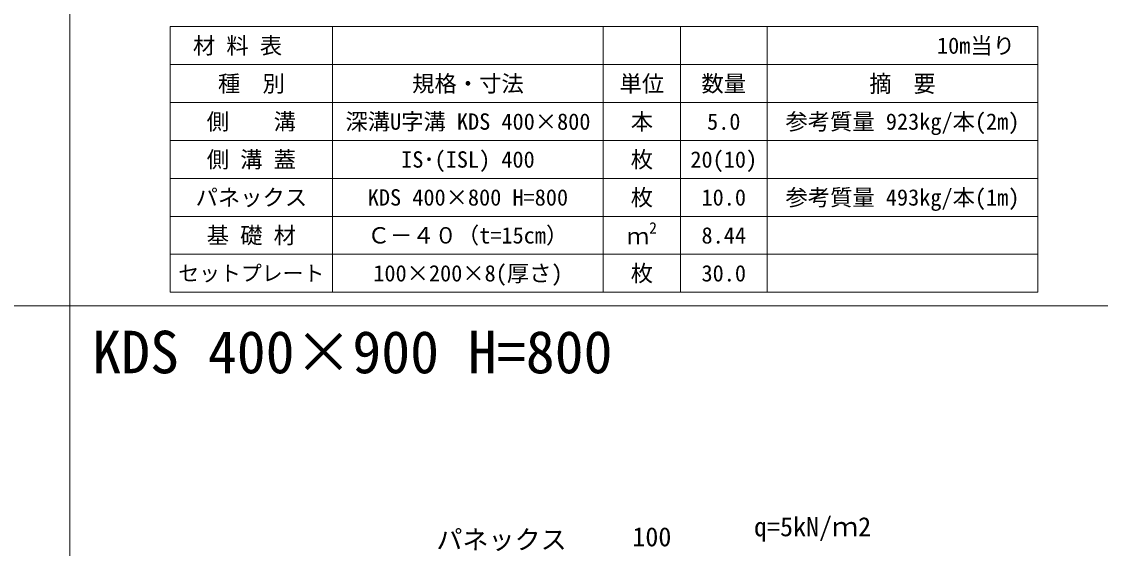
# Model space of a CAD drawing. Units: millimetres at full size; details may follow other scales. Extents: x 172874 to 217143, y 854931 to 903297.
# Drawn here: x 185966 to 188377, y 861889 to 863065 of the extents above; entities that cross this region are included whole.
import ezdxf
from ezdxf.enums import TextEntityAlignment as Align

# ---------------------------------------------------------------- set-up
doc = ezdxf.new("R2010")
doc.units = ezdxf.units.MM
doc.header["$LTSCALE"] = 20
for name, color, linetype, lineweight in [('Defpoints_3', 8, 'Continuous', 0), ('図枠', 5, 'Continuous', 13), ('寸法・材料表', 7, 'Continuous', 13), ('寸法線', 7, 'Continuous', 13), ('引出線', 4, 'Continuous', 13)]:
    doc.layers.add(name, color=color, linetype=linetype, lineweight=lineweight)
doc.layers.add('文字', color=7, linetype='Continuous')
doc.styles.add('ＭＳ ゴシック', font='')
doc.styles.add('ＭＳ Ｐゴシック', font='')
doc.styles.get('ＭＳ ゴシック').set_extended_font_data('MS Gothic')
doc.styles.get('ＭＳ Ｐゴシック').set_extended_font_data('MS PGothic')

msp = doc.modelspace()

# ---------------------------------------------------------------- linework, layer by layer
at = {"layer": 'Defpoints_3'}
for p, q in [((186298.25, 863054.4), (188237.15, 863054.4)), ((186298.25, 863054.4), (186298.25, 862969.22)), ((186661.25, 863054.4), (186661.25, 862969.22)), ((187266.25, 863054.4), (187266.25, 862969.22)), ((187438.55, 863054.4), (187438.55, 862969.22)), ((187632.15, 863054.4), (187632.15, 862969.22)), ((188237.15, 863054.4), (188237.15, 862969.22))]:
    msp.add_line(p, q, dxfattribs=at)
at = {"layer": '図枠'}
for p, q in [((186074.21, 874031.02), (186074.21, 854931.02)), ((172874.21, 862431.02), (193274.21, 862431.02))]:
    msp.add_line(p, q, dxfattribs=at)
at = {"layer": '寸法・材料表'}
for p, q in [((186298.25, 862969.22), (188237.15, 862969.22)), ((186298.25, 862969.22), (186298.25, 862461.02)), ((186661.25, 862969.22), (186661.25, 862461.02)), ((187266.25, 862969.22), (187266.25, 862461.02)), ((187438.55, 862969.22), (187438.55, 862461.02)), ((187632.15, 862969.22), (187632.15, 862461.02)), ((188237.15, 862969.22), (188237.15, 862461.02)), ((186298.25, 862884.52), (188237.15, 862884.52)), ((186298.25, 862799.82), (188237.15, 862799.82)), ((186298.25, 862715.12), (188237.15, 862715.12)), ((186298.25, 862630.42), (188237.15, 862630.42)), ((186298.25, 862545.72), (188237.15, 862545.72)), ((186298.25, 862461.02), (188237.15, 862461.02))]:
    msp.add_line(p, q, dxfattribs=at)

# ---------------------------------------------------------------- texts
at = {"layer": '寸法・材料表', "style": 'ＭＳ ゴシック'}
msp.add_text('\u3000材 料 表', height=36.55, dxfattribs=at).set_placement((186299.41, 863011.81), align=Align.MIDDLE_LEFT)
msp.add_text('10m当り\u3000', height=36.55, dxfattribs=at).set_placement((188235.99, 863011.81), align=Align.MIDDLE_RIGHT)
for s, height, p in [('種\u3000別', 36.55, (186479.75, 862926.87)), ('規格・寸法', 36.55, (186963.75, 862926.87)), ('単位', 36.55, (187352.4, 862926.87)), ('数量', 36.55, (187535.35, 862926.87)), ('側\u3000\u3000溝', 36.55, (186479.75, 862842.17)), ('深溝U字溝 KDS 400×800', 36.55, (186963.75, 862842.17)), ('本', 36.55, (187352.4, 862842.17)), ('5.0', 36.55, (187535.35, 862842.17)), ('参考質量 923kg/本(2m)', 36.55, (187934.65, 862842.17)), ('側 溝 蓋', 36.55, (186479.75, 862757.47)), ('IS･(ISL) 400', 36.55, (186963.75, 862757.47)), ('枚', 36.55, (187352.4, 862757.47)), ('20(10)', 36.55, (187535.35, 862757.47)), ('パネックス', 36.55, (186479.75, 862672.77)), ('KDS 400×800 H=800', 36.55, (186963.75, 862672.77)), ('枚', 36.55, (187352.4, 862672.77)), ('10.0', 36.55, (187535.35, 862672.77)), ('参考質量 493kg/本(1m)', 36.55, (187934.65, 862672.77)), ('基 礎 材', 36.55, (186479.75, 862588.07)), ('Ｃ－４０（t=15cm）', 36.55, (186963.75, 862588.07)), ('8.44', 36.55, (187535.35, 862588.07)), ('セットプレート', 34.18, (186479.75, 862503.37)), ('100×200×8(厚さ)', 36.55, (186963.75, 862503.37)), ('枚', 36.55, (187352.4, 862503.37)), ('30.0', 36.55, (187535.35, 862503.37))]:
    msp.add_text(s, height=height, dxfattribs=at).set_placement(p, align=Align.MIDDLE_CENTER)
at = {"layer": '寸法・材料表', "style": 'ＭＳ Ｐゴシック', "width": 0.95}
msp.add_text('摘\u3000要', height=38.1, dxfattribs=at).set_placement((187934.65, 862926.87), align=Align.MIDDLE_CENTER)
at = {"layer": '寸法・材料表', "style": 'ＭＳ ゴシック'}
for s, height, p in [('2', 25.59, (187368.6, 862584.1)), ('ｍ', 36.55, (187318.75, 862557.15))]:
    msp.add_text(s, height=height, dxfattribs=at).set_placement(p, align=Align.BOTTOM_LEFT)
at = {"layer": '寸法線', "style": 'ＭＳ ゴシック'}
msp.add_text('100', height=42.72, dxfattribs=at).set_placement((187374.7, 861914.97), align=Align.MIDDLE_CENTER)
at = {"layer": '引出線', "style": 'ＭＳ ゴシック'}
msp.add_text('パネックス', height=42.72, dxfattribs=at).set_placement((187184.49, 861930.02), align=Align.TOP_RIGHT)
at = {"layer": '文字', "style": 'ＭＳ ゴシック'}
for s, height, p in [('KDS 400×900 H=800', 94.94, (186124.21, 862251.52)), ('q=5kN/ｍ2', 42.72, (187603, 861903.24))]:
    msp.add_text(s, height=height, dxfattribs=at).set_placement(p, align=Align.BOTTOM_LEFT)

doc.saveas('drawing.dxf')
